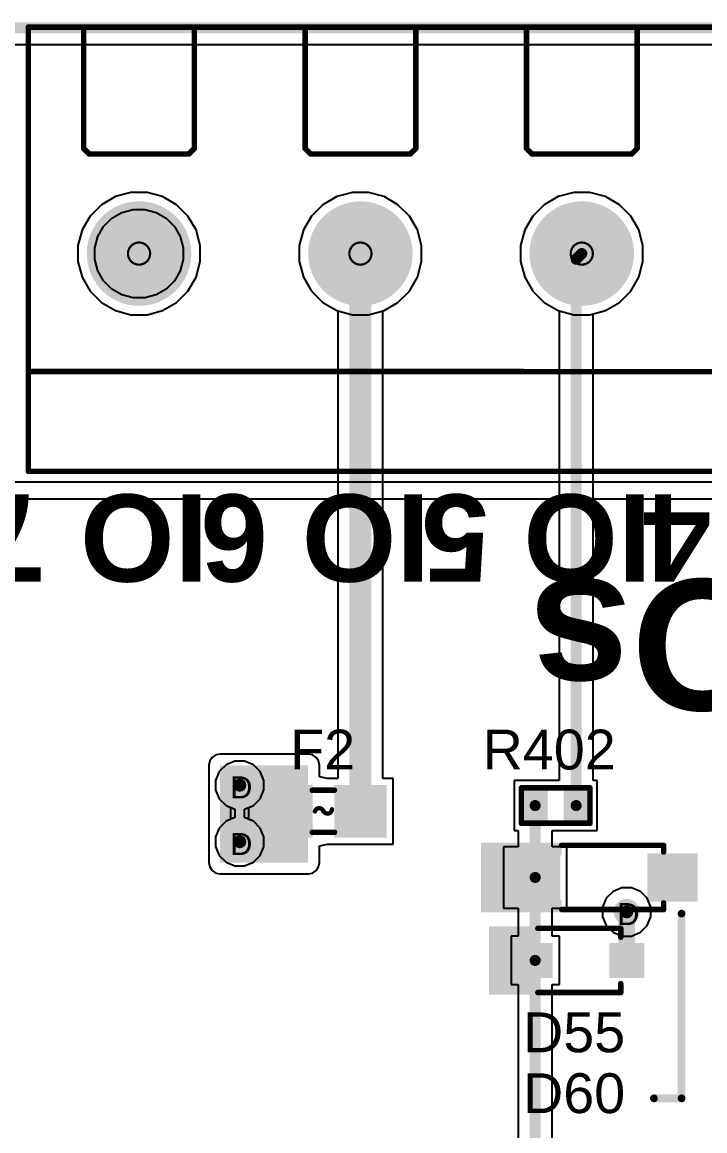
# Model space of a CAD drawing. Header units: inches. Extents: x -11 to 5428, y 0 to 5423.
# Drawn here: x 12.6 to 28.27, y 84.67 to 110.13 of the extents above; entities that cross this region are included whole.
import ezdxf

# ---------------------------------------------------------------- set-up
doc = ezdxf.new("R2010")
doc.units = ezdxf.units.IN
for name, color, linetype in [('Board Outline', 216, 'Continuous'), ('Bottom Layer', 5, 'Continuous'), ('Bottom Solder', 6, 'Continuous'), ('Drill Drawing', 1, 'Continuous'), ('GND', 16, 'Continuous'), ('Multi-Layer', 9, 'Continuous'), ('Pad Holes', 156, 'Continuous'), ('PWR', 76, 'Continuous'), ('Top Layer', 1, 'Continuous'), ('Top Overlay', 2, 'Continuous'), ('Top Paste', 8, 'Continuous'), ('Top Solder', 216, 'Continuous'), ('Via Holes', 16, 'Continuous')]:
    doc.layers.add(name, color=color, linetype=linetype)
doc.styles.add('Arial', font='', dxfattribs={"height": 0.2})
doc.styles.add('Arial_Bold', font='', dxfattribs={"height": 0.2})
doc.styles.get('Arial').set_extended_font_data('Arial')
doc.styles.get('Arial_Bold').set_extended_font_data('Arial', bold=True)

# ---------------------------------------------------------------- blocks, each defined once
blk = doc.blocks.new('F____0603_55')
at = {"layer": 'Top Layer'}
for points in [[(-0.35, -0.5), (-1.35, -0.5), (-1.35, 0.5), (-0.35, 0.5)], [(1.35, -0.5), (0.35, -0.5), (0.35, 0.5), (1.35, 0.5)]]:
    blk.add_hatch(color=1, dxfattribs=at).paths.add_polyline_path(points)
at = {"layer": 'Top Paste'}
for points in [[(-0.35, -0.5), (-1.35, -0.5), (-1.35, 0.5), (-0.35, 0.5)], [(1.35, -0.5), (0.35, -0.5), (0.35, 0.5), (1.35, 0.5)]]:
    blk.add_hatch(color=8, dxfattribs=at).paths.add_polyline_path(points)
at = {"layer": 'Top Solder'}
for points in [[(-0.248, -0.602), (-1.452, -0.602), (-1.452, 0.602), (-0.248, 0.602)], [(1.452, -0.602), (0.248, -0.602), (0.248, 0.602), (1.452, 0.602)]]:
    blk.add_hatch(color=216, dxfattribs=at).paths.add_polyline_path(points)
at = {"layer": 'Top Overlay'}
for points in [[(-0.254, 0.483, 0.127, 0.127, 0), (0.254, 0.483, 0.127, 0.127, 0)], [(-0.193, -0.003, 0.1, 0.1, -0.770164), (0, 0, 0.1, 0.1, 0)], [(0.196, 0.046, 0.1, 0.1, -0.784117), (0.007, 0.002, 0.1, 0.1, 0)], [(-0.254, -0.483, 0.127, 0.127, 0), (0.254, -0.483, 0.127, 0.127, 0)]]:
    blk.add_lwpolyline(points, format="xyseb", dxfattribs=at)
for points in [[(-0.286, 0.483, 0.0635, 0.0635, 1), (-0.222, 0.483, 0.0635, 0.0635, 1)], [(0.222, 0.483, 0.0635, 0.0635, 1), (0.286, 0.483, 0.0635, 0.0635, 1)], [(-0.218, -0.003, 0.05, 0.05, 1), (-0.168, -0.003, 0.05, 0.05, 1)], [(-0.025, 0, 0.05, 0.05, 1), (0.025, 0, 0.05, 0.05, 1)], [(-0.018, 0.002, 0.05, 0.05, 1), (0.032, 0.002, 0.05, 0.05, 1)], [(0.171, 0.046, 0.05, 0.05, 1), (0.221, 0.046, 0.05, 0.05, 1)], [(-0.286, -0.483, 0.0635, 0.0635, 1), (-0.222, -0.483, 0.0635, 0.0635, 1)], [(0.222, -0.483, 0.0635, 0.0635, 1), (0.286, -0.483, 0.0635, 0.0635, 1)]]:
    blk.add_lwpolyline(points, format="xyseb", close=True, dxfattribs=at)
blk = doc.blocks.new('DB128V_5_08_7P_GN_S_56')
at = {"layer": 'Bottom Layer'}
h = blk.add_hatch(color=5, dxfattribs=at)
edge = h.paths.add_edge_path()
edge.add_arc((5.08, 0), 1.15, 0, 360)
h = blk.add_hatch(color=5, dxfattribs=at)
edge = h.paths.add_edge_path()
edge.add_arc((10.16, 0), 1.15, 0, 360)
h = blk.add_hatch(color=5, dxfattribs=at)
edge = h.paths.add_edge_path()
edge.add_arc((15.24, 0), 1.15, 0, 360)
at = {"layer": 'Bottom Solder'}
h = blk.add_hatch(color=6, dxfattribs=at)
edge = h.paths.add_edge_path()
edge.add_arc((5.08, 0), 1.2, 0, 360)
h = blk.add_hatch(color=6, dxfattribs=at)
edge = h.paths.add_edge_path()
edge.add_arc((10.16, 0), 1.2, 0, 360)
h = blk.add_hatch(color=6, dxfattribs=at)
edge = h.paths.add_edge_path()
edge.add_arc((15.24, 0), 1.2, 0, 360)
at = {"layer": 'GND'}
h = blk.add_hatch(color=16, dxfattribs=at)
edge = h.paths.add_edge_path()
edge.add_arc((5.08, 0), 1.15, 0, 360)
h = blk.add_hatch(color=16, dxfattribs=at)
edge = h.paths.add_edge_path()
edge.add_arc((10.16, 0), 1.15, 0, 360)
h = blk.add_hatch(color=16, dxfattribs=at)
edge = h.paths.add_edge_path()
edge.add_arc((15.24, 0), 1.15, 0, 360)
at = {"layer": 'Multi-Layer'}
h = blk.add_hatch(color=9, dxfattribs=at)
edge = h.paths.add_edge_path()
edge.add_arc((5.08, 0), 1.15, 0, 360)
h = blk.add_hatch(color=9, dxfattribs=at)
edge = h.paths.add_edge_path()
edge.add_arc((10.16, 0), 1.15, 0, 360)
h = blk.add_hatch(color=9, dxfattribs=at)
edge = h.paths.add_edge_path()
edge.add_arc((15.24, 0), 1.15, 0, 360)
at = {"layer": 'Pad Holes'}
h = blk.add_hatch(color=7, dxfattribs=at)
edge = h.paths.add_edge_path()
edge.add_arc((5.08, 0), 0.75, 0, 360)
h = blk.add_hatch(color=7, dxfattribs=at)
edge = h.paths.add_edge_path()
edge.add_arc((10.16, 0), 0.75, 0, 360)
h = blk.add_hatch(color=7, dxfattribs=at)
edge = h.paths.add_edge_path()
edge.add_arc((15.24, 0), 0.75, 0, 360)
at = {"layer": 'PWR'}
h = blk.add_hatch(color=76, dxfattribs=at)
edge = h.paths.add_edge_path()
edge.add_arc((5.08, 0), 1.15, 0, 360)
h = blk.add_hatch(color=76, dxfattribs=at)
edge = h.paths.add_edge_path()
edge.add_arc((10.16, 0), 1.15, 0, 360)
h = blk.add_hatch(color=76, dxfattribs=at)
edge = h.paths.add_edge_path()
edge.add_arc((15.24, 0), 1.15, 0, 360)
at = {"layer": 'Top Layer'}
h = blk.add_hatch(color=1, dxfattribs=at)
edge = h.paths.add_edge_path()
edge.add_arc((5.08, 0), 1.15, 0, 360)
h = blk.add_hatch(color=1, dxfattribs=at)
edge = h.paths.add_edge_path()
edge.add_arc((10.16, 0), 1.15, 0, 360)
h = blk.add_hatch(color=1, dxfattribs=at)
edge = h.paths.add_edge_path()
edge.add_arc((15.24, 0), 1.15, 0, 360)
at = {"layer": 'Top Solder'}
h = blk.add_hatch(color=216, dxfattribs=at)
edge = h.paths.add_edge_path()
edge.add_arc((5.08, 0), 1.2, 0, 360)
h = blk.add_hatch(color=216, dxfattribs=at)
edge = h.paths.add_edge_path()
edge.add_arc((10.16, 0), 1.2, 0, 360)
h = blk.add_hatch(color=216, dxfattribs=at)
edge = h.paths.add_edge_path()
edge.add_arc((15.24, 0), 1.2, 0, 360)
at = {"layer": 'Top Overlay'}
for points in [[(17.78, 5, 0.127, 0.127, 0), (-17.78, 5, 0.127, 0.127, 0)], [(17.78, 5, 0.127, 0.127, 0), (17.78, -5.2, 0.127, 0.127, 0)], [(17.78, 2.706, 0.127, 0.127, 0), (-17.78, 2.716, 0.127, 0.127, 0)], [(3.937, -2.286, 0.127, 0.127, 0), (3.81, -2.413, 0.127, 0.127, 0)], [(6.223, -2.286, 0.127, 0.127, 0), (3.937, -2.286, 0.127, 0.127, 0)], [(6.35, -2.413, 0.127, 0.127, 0), (6.223, -2.286, 0.127, 0.127, 0)], [(9.017, -2.286, 0.127, 0.127, 0), (8.89, -2.413, 0.127, 0.127, 0)], [(11.303, -2.286, 0.127, 0.127, 0), (9.017, -2.286, 0.127, 0.127, 0)], [(11.43, -2.413, 0.127, 0.127, 0), (11.303, -2.286, 0.127, 0.127, 0)], [(14.097, -2.286, 0.127, 0.127, 0), (13.97, -2.413, 0.127, 0.127, 0)], [(16.383, -2.286, 0.127, 0.127, 0), (14.097, -2.286, 0.127, 0.127, 0)], [(16.51, -2.413, 0.127, 0.127, 0), (16.383, -2.286, 0.127, 0.127, 0)], [(3.81, -2.413, 0.127, 0.127, 0), (3.81, -5.199, 0.127, 0.127, 0)], [(6.35, -2.413, 0.127, 0.127, 0), (6.35, -5.199, 0.127, 0.127, 0)], [(8.89, -2.413, 0.127, 0.127, 0), (8.89, -5.199, 0.127, 0.127, 0)], [(11.43, -2.413, 0.127, 0.127, 0), (11.43, -5.199, 0.127, 0.127, 0)], [(13.97, -2.413, 0.127, 0.127, 0), (13.97, -5.199, 0.127, 0.127, 0)], [(16.51, -2.413, 0.127, 0.127, 0), (16.51, -5.199, 0.127, 0.127, 0)], [(17.78, -5.2, 0.127, 0.127, 0), (-17.78, -5.2, 0.127, 0.127, 0)]]:
    blk.add_lwpolyline(points, format="xyseb", dxfattribs=at)
for points in [[(17.748, 5, 0.0635, 0.0635, 1), (17.812, 5, 0.0635, 0.0635, 1)], [(17.748, 5, 0.0635, 0.0635, 1), (17.812, 5, 0.0635, 0.0635, 1)], [(17.748, 2.706, 0.0635, 0.0635, 1), (17.812, 2.706, 0.0635, 0.0635, 1)], [(3.905, -2.286, 0.0635, 0.0635, 1), (3.969, -2.286, 0.0635, 0.0635, 1)], [(3.905, -2.286, 0.0635, 0.0635, 1), (3.969, -2.286, 0.0635, 0.0635, 1)], [(6.191, -2.286, 0.0635, 0.0635, 1), (6.255, -2.286, 0.0635, 0.0635, 1)], [(6.191, -2.286, 0.0635, 0.0635, 1), (6.255, -2.286, 0.0635, 0.0635, 1)], [(8.985, -2.286, 0.0635, 0.0635, 1), (9.049, -2.286, 0.0635, 0.0635, 1)], [(8.985, -2.286, 0.0635, 0.0635, 1), (9.049, -2.286, 0.0635, 0.0635, 1)], [(11.271, -2.286, 0.0635, 0.0635, 1), (11.335, -2.286, 0.0635, 0.0635, 1)], [(11.271, -2.286, 0.0635, 0.0635, 1), (11.335, -2.286, 0.0635, 0.0635, 1)], [(14.065, -2.286, 0.0635, 0.0635, 1), (14.129, -2.286, 0.0635, 0.0635, 1)], [(14.065, -2.286, 0.0635, 0.0635, 1), (14.129, -2.286, 0.0635, 0.0635, 1)], [(16.351, -2.286, 0.0635, 0.0635, 1), (16.415, -2.286, 0.0635, 0.0635, 1)], [(16.351, -2.286, 0.0635, 0.0635, 1), (16.415, -2.286, 0.0635, 0.0635, 1)], [(3.778, -2.413, 0.0635, 0.0635, 1), (3.842, -2.413, 0.0635, 0.0635, 1)], [(3.778, -2.413, 0.0635, 0.0635, 1), (3.842, -2.413, 0.0635, 0.0635, 1)], [(6.318, -2.413, 0.0635, 0.0635, 1), (6.382, -2.413, 0.0635, 0.0635, 1)], [(6.318, -2.413, 0.0635, 0.0635, 1), (6.382, -2.413, 0.0635, 0.0635, 1)], [(8.858, -2.413, 0.0635, 0.0635, 1), (8.922, -2.413, 0.0635, 0.0635, 1)], [(8.858, -2.413, 0.0635, 0.0635, 1), (8.922, -2.413, 0.0635, 0.0635, 1)], [(11.398, -2.413, 0.0635, 0.0635, 1), (11.462, -2.413, 0.0635, 0.0635, 1)], [(11.398, -2.413, 0.0635, 0.0635, 1), (11.462, -2.413, 0.0635, 0.0635, 1)], [(13.938, -2.413, 0.0635, 0.0635, 1), (14.002, -2.413, 0.0635, 0.0635, 1)], [(13.938, -2.413, 0.0635, 0.0635, 1), (14.002, -2.413, 0.0635, 0.0635, 1)], [(16.478, -2.413, 0.0635, 0.0635, 1), (16.542, -2.413, 0.0635, 0.0635, 1)], [(16.478, -2.413, 0.0635, 0.0635, 1), (16.542, -2.413, 0.0635, 0.0635, 1)], [(3.778, -5.199, 0.0635, 0.0635, 1), (3.842, -5.199, 0.0635, 0.0635, 1)], [(6.318, -5.199, 0.0635, 0.0635, 1), (6.382, -5.199, 0.0635, 0.0635, 1)], [(8.858, -5.199, 0.0635, 0.0635, 1), (8.922, -5.199, 0.0635, 0.0635, 1)], [(11.398, -5.199, 0.0635, 0.0635, 1), (11.462, -5.199, 0.0635, 0.0635, 1)], [(13.938, -5.199, 0.0635, 0.0635, 1), (14.002, -5.199, 0.0635, 0.0635, 1)], [(16.478, -5.199, 0.0635, 0.0635, 1), (16.542, -5.199, 0.0635, 0.0635, 1)], [(17.748, -5.2, 0.0635, 0.0635, 1), (17.812, -5.2, 0.0635, 0.0635, 1)], [(17.748, -5.2, 0.0635, 0.0635, 1), (17.812, -5.2, 0.0635, 0.0635, 1)]]:
    blk.add_lwpolyline(points, format="xyseb", close=True, dxfattribs=at)
blk = doc.blocks.new('R___0402_66')
at = {"layer": 'Top Layer'}
for points in [[(-0.698, -0.317), (-0.698, 0.318), (-0.241, 0.318), (-0.241, -0.317)], [(0.241, -0.317), (0.241, 0.318), (0.699, 0.318), (0.699, -0.317)]]:
    blk.add_hatch(color=1, dxfattribs=at).paths.add_polyline_path(points)
at = {"layer": 'Top Paste'}
for points in [[(-0.698, -0.317), (-0.698, 0.318), (-0.241, 0.318), (-0.241, -0.317)], [(0.241, -0.317), (0.241, 0.318), (0.699, 0.318), (0.699, -0.317)]]:
    blk.add_hatch(color=8, dxfattribs=at).paths.add_polyline_path(points)
at = {"layer": 'Top Solder'}
for points in [[(-0.753, -0.372), (-0.753, 0.373), (-0.186, 0.373), (-0.186, -0.372)], [(0.186, -0.372), (0.186, 0.373), (0.754, 0.373), (0.754, -0.372)]]:
    blk.add_hatch(color=216, dxfattribs=at).paths.add_polyline_path(points)
at = {"layer": 'Top Overlay'}
for points in [[(-0.787, 0.406, 0.127, 0.127, 0), (0.787, 0.406, 0.127, 0.127, 0)], [(-0.787, -0.406, 0.127, 0.127, 0), (-0.787, 0.406, 0.127, 0.127, 0)], [(0.787, -0.406, 0.127, 0.127, 0), (0.787, 0.406, 0.127, 0.127, 0)], [(-0.787, -0.406, 0.127, 0.127, 0), (0.787, -0.406, 0.127, 0.127, 0)], [(-0.813, -0.432, 0.00323, 0.00323, 0), (0.813, -0.432, 0.00323, 0.00323, 0)]]:
    blk.add_lwpolyline(points, format="xyseb", dxfattribs=at)
for points in [[(-0.819, 0.406, 0.0635, 0.0635, 1), (-0.756, 0.406, 0.0635, 0.0635, 1)], [(-0.819, 0.406, 0.0635, 0.0635, 1), (-0.756, 0.406, 0.0635, 0.0635, 1)], [(0.756, 0.406, 0.0635, 0.0635, 1), (0.819, 0.406, 0.0635, 0.0635, 1)], [(0.756, 0.406, 0.0635, 0.0635, 1), (0.819, 0.406, 0.0635, 0.0635, 1)], [(-0.819, -0.406, 0.0635, 0.0635, 1), (-0.756, -0.406, 0.0635, 0.0635, 1)], [(-0.819, -0.406, 0.0635, 0.0635, 1), (-0.756, -0.406, 0.0635, 0.0635, 1)], [(-0.814, -0.432, 0.00161, 0.00161, 1), (-0.812, -0.432, 0.00161, 0.00161, 1)], [(0.756, -0.406, 0.0635, 0.0635, 1), (0.819, -0.406, 0.0635, 0.0635, 1)], [(0.756, -0.406, 0.0635, 0.0635, 1), (0.819, -0.406, 0.0635, 0.0635, 1)], [(0.812, -0.432, 0.00161, 0.00161, 1), (0.814, -0.432, 0.00161, 0.00161, 1)]]:
    blk.add_lwpolyline(points, format="xyseb", close=True, dxfattribs=at)
blk = doc.blocks.new('SOD_123_67')
at = {"layer": 'Top Layer'}
for points in [[(-1.1, 0.45), (-1.1, -0.45), (-2.05, -0.45), (-2.05, 0.45)], [(2.05, 0.45), (2.05, -0.45), (1.1, -0.45), (1.1, 0.45)]]:
    blk.add_hatch(color=1, dxfattribs=at).paths.add_polyline_path(points)
at = {"layer": 'Top Overlay'}
for points in [[(0.965, 0.508), (2.819, 0.508), (2.819, 0.8), (0.965, 0.8)], [(2.12, -0.787), (2.82, -0.787), (2.82, 0.787), (2.12, 0.787)], [(0.965, -0.8), (2.819, -0.8), (2.819, -0.508), (0.965, -0.508)]]:
    blk.add_hatch(color=2, dxfattribs=at).paths.add_polyline_path(points)
at = {"layer": 'Top Paste'}
for points in [[(-1.1, 0.45), (-1.1, -0.45), (-2.05, -0.45), (-2.05, 0.45)], [(2.05, 0.45), (2.05, -0.45), (1.1, -0.45), (1.1, 0.45)]]:
    blk.add_hatch(color=8, dxfattribs=at).paths.add_polyline_path(points)
at = {"layer": 'Top Solder'}
for points in [[(-0.998, 0.552), (-0.998, -0.552), (-2.152, -0.552), (-2.152, 0.552)], [(2.152, 0.552), (2.152, -0.552), (0.998, -0.552), (0.998, 0.552)]]:
    blk.add_hatch(color=216, dxfattribs=at).paths.add_polyline_path(points)
at = {"layer": 'Top Overlay'}
for points in [[(0.965, 0.737, 0.127, 0.127, 0), (-1.372, 0.737, 0.127, 0.127, 0)], [(-1.372, 0.737, 0.127, 0.127, 0), (-1.372, 0.584, 0.127, 0.127, 0)], [(-1.372, -0.584, 0.127, 0.127, 0), (-1.372, -0.737, 0.127, 0.127, 0)], [(0.965, -0.737, 0.127, 0.127, 0), (-1.372, -0.737, 0.127, 0.127, 0)]]:
    blk.add_lwpolyline(points, format="xyseb", dxfattribs=at)
for points in [[(-1.403, 0.737, 0.0635, 0.0635, 1), (-1.34, 0.737, 0.0635, 0.0635, 1)], [(-1.403, 0.737, 0.0635, 0.0635, 1), (-1.34, 0.737, 0.0635, 0.0635, 1)], [(0.933, 0.737, 0.0635, 0.0635, 1), (0.997, 0.737, 0.0635, 0.0635, 1)], [(-1.403, 0.584, 0.0635, 0.0635, 1), (-1.34, 0.584, 0.0635, 0.0635, 1)], [(-1.403, -0.584, 0.0635, 0.0635, 1), (-1.34, -0.584, 0.0635, 0.0635, 1)], [(-1.403, -0.737, 0.0635, 0.0635, 1), (-1.34, -0.737, 0.0635, 0.0635, 1)], [(-1.403, -0.737, 0.0635, 0.0635, 1), (-1.34, -0.737, 0.0635, 0.0635, 1)], [(0.933, -0.737, 0.0635, 0.0635, 1), (0.997, -0.737, 0.0635, 0.0635, 1)]]:
    blk.add_lwpolyline(points, format="xyseb", close=True, dxfattribs=at)
blk = doc.blocks.new('SOD323F_68')
at = {"layer": 'Top Layer'}
for points in [[(-1.35, 0.3), (-0.75, 0.3), (-0.75, -0.3), (-1.35, -0.3)], [(0.75, 0.3), (1.35, 0.3), (1.35, -0.3), (0.75, -0.3)]]:
    blk.add_hatch(color=1, dxfattribs=at).paths.add_polyline_path(points)
at = {"layer": 'Top Overlay'}
for points in [[(0.989, 0.382), (2.109, 0.382), (2.109, 0.788), (0.989, 0.788)], [(1.422, -0.406), (2.108, -0.406), (2.108, 0.457), (1.422, 0.457)], [(0.989, -0.786), (2.109, -0.786), (2.109, -0.38), (0.989, -0.38)]]:
    blk.add_hatch(color=2, dxfattribs=at).paths.add_polyline_path(points)
at = {"layer": 'Top Paste'}
for points in [[(-1.35, 0.3), (-0.75, 0.3), (-0.75, -0.3), (-1.35, -0.3)], [(0.75, 0.3), (1.35, 0.3), (1.35, -0.3), (0.75, -0.3)]]:
    blk.add_hatch(color=8, dxfattribs=at).paths.add_polyline_path(points)
at = {"layer": 'Top Solder'}
for points in [[(-1.452, 0.402), (-0.648, 0.402), (-0.648, -0.402), (-1.452, -0.402)], [(0.648, 0.402), (1.452, 0.402), (1.452, -0.402), (0.648, -0.402)]]:
    blk.add_hatch(color=216, dxfattribs=at).paths.add_polyline_path(points)
at = {"layer": 'Top Overlay'}
for points in [[(-0.914, 0.737, 0.127, 0.127, 0), (-0.914, 0.533, 0.127, 0.127, 0)], [(0.988, 0.737, 0.127, 0.127, 0), (-0.914, 0.737, 0.127, 0.127, 0)], [(-0.914, -0.533, 0.127, 0.127, 0), (-0.914, -0.737, 0.127, 0.127, 0)], [(0.988, -0.737, 0.127, 0.127, 0), (-0.914, -0.737, 0.127, 0.127, 0)]]:
    blk.add_lwpolyline(points, format="xyseb", dxfattribs=at)
for points in [[(-0.946, 0.737, 0.0635, 0.0635, 1), (-0.883, 0.737, 0.0635, 0.0635, 1)], [(-0.946, 0.737, 0.0635, 0.0635, 1), (-0.883, 0.737, 0.0635, 0.0635, 1)], [(0.957, 0.737, 0.0635, 0.0635, 1), (1.02, 0.737, 0.0635, 0.0635, 1)], [(-0.946, 0.533, 0.0635, 0.0635, 1), (-0.883, 0.533, 0.0635, 0.0635, 1)], [(-0.946, -0.533, 0.0635, 0.0635, 1), (-0.883, -0.533, 0.0635, 0.0635, 1)], [(-0.946, -0.737, 0.0635, 0.0635, 1), (-0.883, -0.737, 0.0635, 0.0635, 1)], [(-0.946, -0.737, 0.0635, 0.0635, 1), (-0.883, -0.737, 0.0635, 0.0635, 1)], [(0.957, -0.737, 0.0635, 0.0635, 1), (1.02, -0.737, 0.0635, 0.0635, 1)]]:
    blk.add_lwpolyline(points, format="xyseb", close=True, dxfattribs=at)

msp = doc.modelspace()

# ---------------------------------------------------------------- hatches: boundary and pattern name
at = {"layer": 'Bottom Layer'}
h = msp.add_hatch(color=5, dxfattribs=at)
edge = h.paths.add_edge_path()
edge.add_arc((17.596, 92.61), 0.3, 0, 360)
h = msp.add_hatch(color=5, dxfattribs=at)
edge = h.paths.add_edge_path()
edge.add_arc((17.596, 91.311), 0.3, 0, 360)
h = msp.add_hatch(color=5, dxfattribs=at)
edge = h.paths.add_edge_path()
edge.add_arc((26.475, 89.701), 0.3, 0, 360)
at = {"layer": 'GND'}
h = msp.add_hatch(color=16, dxfattribs=at)
edge = h.paths.add_edge_path()
edge.add_arc((17.596, 92.61), 0.3, 0, 360)
h = msp.add_hatch(color=16, dxfattribs=at)
edge = h.paths.add_edge_path()
edge.add_arc((17.596, 91.311), 0.3, 0, 360)
h = msp.add_hatch(color=16, dxfattribs=at)
edge = h.paths.add_edge_path()
edge.add_arc((26.475, 89.701), 0.3, 0, 360)
at = {"layer": 'PWR'}
h = msp.add_hatch(color=76, dxfattribs=at)
edge = h.paths.add_edge_path()
edge.add_arc((17.596, 92.61), 0.3, 0, 360)
h = msp.add_hatch(color=76, dxfattribs=at)
edge = h.paths.add_edge_path()
edge.add_arc((17.596, 91.311), 0.3, 0, 360)
h = msp.add_hatch(color=76, dxfattribs=at)
edge = h.paths.add_edge_path()
edge.add_arc((26.475, 89.701), 0.3, 0, 360)
at = {"layer": 'Top Layer'}
msp.add_hatch(color=1, dxfattribs=at).paths.add_polyline_path([(17.145, 90.832), (19.164, 90.832), (19.164, 93.066), (17.145, 93.066)])
h = msp.add_hatch(color=1, dxfattribs=at)
edge = h.paths.add_edge_path()
edge.add_arc((17.596, 92.61), 0.3, 0, 360)
h = msp.add_hatch(color=1, dxfattribs=at)
edge = h.paths.add_edge_path()
edge.add_arc((17.596, 91.311), 0.3, 0, 360)
h = msp.add_hatch(color=1, dxfattribs=at)
edge = h.paths.add_edge_path()
edge.add_arc((26.475, 89.701), 0.3, 0, 360)
at = {"layer": 'Via Holes'}
h = msp.add_hatch(color=7, dxfattribs=at)
edge = h.paths.add_edge_path()
edge.add_arc((17.596, 92.61), 0.15, 0, 360)
h = msp.add_hatch(color=7, dxfattribs=at)
edge = h.paths.add_edge_path()
edge.add_arc((17.596, 91.311), 0.15, 0, 360)
h = msp.add_hatch(color=7, dxfattribs=at)
edge = h.paths.add_edge_path()
edge.add_arc((26.475, 89.701), 0.15, 0, 360)

# ---------------------------------------------------------------- linework, layer by layer
at = {"layer": 'Board Outline'}
msp.add_lwpolyline([(0, 110, 0.254, 0.254, 0), (344, 110, 0.254, 0.254, 0)], format="xyseb", dxfattribs=at)
at = {"layer": 'Bottom Layer'}
for p, q in [((9.715, 109.612), (334.285, 109.612)), ((20.179, 106.218), (19.822, 106.122)), ((20.549, 106.218), (20.179, 106.218)), ((20.906, 106.122), (20.549, 106.218)), ((25.259, 106.218), (24.902, 106.122)), ((25.629, 106.218), (25.259, 106.218)), ((25.986, 106.122), (25.629, 106.218)), ((19.502, 105.937), (19.24, 105.676)), ((19.822, 106.122), (19.502, 105.937)), ((21.226, 105.937), (20.906, 106.122)), ((21.487, 105.676), (21.226, 105.937)), ((24.582, 105.937), (24.32, 105.676)), ((24.902, 106.122), (24.582, 105.937)), ((26.306, 105.937), (25.986, 106.122)), ((26.567, 105.676), (26.306, 105.937)), ((19.24, 105.676), (19.055, 105.356)), ((21.672, 105.356), (21.487, 105.676)), ((24.32, 105.676), (24.135, 105.356)), ((26.752, 105.356), (26.567, 105.676)), ((19.055, 105.356), (18.96, 104.999)), ((21.768, 104.999), (21.672, 105.356)), ((24.135, 105.356), (24.04, 104.999)), ((26.848, 104.999), (26.752, 105.356)), ((18.96, 104.999), (18.96, 104.629)), ((21.768, 104.629), (21.768, 104.999)), ((24.04, 104.999), (24.04, 104.629)), ((26.848, 104.629), (26.848, 104.999)), ((18.96, 104.629), (19.055, 104.272)), ((21.672, 104.272), (21.768, 104.629)), ((24.04, 104.629), (24.135, 104.272)), ((26.752, 104.272), (26.848, 104.629)), ((19.055, 104.272), (19.24, 103.952)), ((21.487, 103.952), (21.672, 104.272)), ((24.135, 104.272), (24.32, 103.952)), ((26.567, 103.952), (26.752, 104.272)), ((19.24, 103.952), (19.502, 103.69)), ((21.226, 103.69), (21.487, 103.952)), ((24.32, 103.952), (24.582, 103.69)), ((26.306, 103.69), (26.567, 103.952)), ((19.502, 103.69), (19.822, 103.506)), ((20.906, 103.506), (21.226, 103.69)), ((24.582, 103.69), (24.902, 103.506)), ((25.986, 103.506), (26.306, 103.69)), ((19.822, 103.506), (20.179, 103.41)), ((20.179, 103.41), (20.549, 103.41)), ((20.549, 103.41), (20.906, 103.506)), ((24.902, 103.506), (25.259, 103.41)), ((25.259, 103.41), (25.629, 103.41)), ((25.629, 103.41), (25.986, 103.506)), ((17.485, 93.164), (17.282, 93.08)), ((17.706, 93.164), (17.485, 93.164)), ((17.909, 93.08), (17.706, 93.164)), ((17.126, 92.924), (17.042, 92.72)), ((17.282, 93.08), (17.126, 92.924)), ((18.065, 92.924), (17.909, 93.08)), ((18.15, 92.72), (18.065, 92.924)), ((17.042, 92.72), (17.042, 92.5)), ((18.15, 92.5), (18.15, 92.72)), ((17.042, 92.5), (17.126, 92.296)), ((18.065, 92.296), (18.15, 92.5)), ((17.126, 92.296), (17.282, 92.14)), ((17.282, 92.14), (17.485, 92.056)), ((17.706, 92.056), (17.909, 92.14)), ((17.909, 92.14), (18.065, 92.296)), ((17.485, 92.056), (17.485, 91.865)), ((17.706, 91.865), (17.706, 92.056)), ((17.282, 91.781), (17.126, 91.625)), ((17.485, 91.865), (17.282, 91.781)), ((17.909, 91.781), (17.706, 91.865)), ((18.065, 91.625), (17.909, 91.781)), ((17.126, 91.625), (17.042, 91.421)), ((17.042, 91.421), (17.042, 91.201)), ((18.15, 91.421), (18.065, 91.625)), ((18.15, 91.201), (18.15, 91.421)), ((17.042, 91.201), (17.126, 90.997)), ((18.065, 90.997), (18.15, 91.201)), ((17.126, 90.997), (17.282, 90.841)), ((17.909, 90.841), (18.065, 90.997)), ((17.282, 90.841), (17.485, 90.757)), ((17.485, 90.757), (17.706, 90.757)), ((17.706, 90.757), (17.909, 90.841))]:
    msp.add_line(p, q, dxfattribs=at)
at = {"layer": 'Drill Drawing'}
for points in [[(15.538, 104.814, 0.0508, 0.0508, 1), (15.03, 104.814, 0.0508, 0.0508, 1)], [(20.618, 104.814, 0.0508, 0.0508, 1), (20.11, 104.814, 0.0508, 0.0508, 1)], [(25.698, 104.814, 0.0508, 0.0508, 1), (25.19, 104.814, 0.0508, 0.0508, 1)], [(15.017, 104.814, 0.0254, 0.0254, 1), (15.042, 104.814, 0.0254, 0.0254, 1)], [(15.525, 104.814, 0.0254, 0.0254, 1), (15.55, 104.814, 0.0254, 0.0254, 1)], [(20.097, 104.814, 0.0254, 0.0254, 1), (20.122, 104.814, 0.0254, 0.0254, 1)], [(20.605, 104.814, 0.0254, 0.0254, 1), (20.63, 104.814, 0.0254, 0.0254, 1)], [(25.177, 104.814, 0.0254, 0.0254, 1), (25.202, 104.814, 0.0254, 0.0254, 1)], [(25.685, 104.814, 0.0254, 0.0254, 1), (25.71, 104.814, 0.0254, 0.0254, 1)]]:
    msp.add_lwpolyline(points, format="xyseb", close=True, dxfattribs=at)
at = {"layer": 'GND'}
for p, q in [((0.388, 109.612), (343.612, 109.612)), ((15.099, 106.218), (14.742, 106.122)), ((15.469, 106.218), (15.099, 106.218)), ((15.826, 106.122), (15.469, 106.218)), ((20.179, 106.218), (19.822, 106.122)), ((20.549, 106.218), (20.179, 106.218)), ((20.906, 106.122), (20.549, 106.218)), ((25.259, 106.218), (24.902, 106.122)), ((25.629, 106.218), (25.259, 106.218)), ((25.986, 106.122), (25.629, 106.218)), ((14.422, 105.937), (14.16, 105.676)), ((14.742, 106.122), (14.422, 105.937)), ((16.146, 105.937), (15.826, 106.122)), ((16.407, 105.676), (16.146, 105.937)), ((19.502, 105.937), (19.24, 105.676)), ((19.822, 106.122), (19.502, 105.937)), ((21.226, 105.937), (20.906, 106.122)), ((21.487, 105.676), (21.226, 105.937)), ((24.582, 105.937), (24.32, 105.676)), ((24.902, 106.122), (24.582, 105.937)), ((26.306, 105.937), (25.986, 106.122)), ((26.567, 105.676), (26.306, 105.937)), ((14.16, 105.676), (13.975, 105.356)), ((14.66, 105.626), (14.892, 105.76)), ((14.892, 105.76), (15.15, 105.829)), ((15.15, 105.829), (15.417, 105.829)), ((15.417, 105.829), (15.676, 105.76)), ((15.676, 105.76), (15.907, 105.626)), ((16.592, 105.356), (16.407, 105.676)), ((19.24, 105.676), (19.055, 105.356)), ((21.672, 105.356), (21.487, 105.676)), ((24.32, 105.676), (24.135, 105.356)), ((26.752, 105.356), (26.567, 105.676)), ((14.337, 105.206), (14.471, 105.437)), ((14.471, 105.437), (14.66, 105.626)), ((15.907, 105.626), (16.096, 105.437)), ((16.096, 105.437), (16.23, 105.206)), ((13.975, 105.356), (13.88, 104.999)), ((14.268, 104.948), (14.337, 105.206)), ((16.23, 105.206), (16.299, 104.948)), ((16.688, 104.999), (16.592, 105.356)), ((19.055, 105.356), (18.96, 104.999)), ((21.768, 104.999), (21.672, 105.356)), ((24.135, 105.356), (24.04, 104.999)), ((26.848, 104.999), (26.752, 105.356)), ((13.88, 104.999), (13.88, 104.629)), ((14.268, 104.68), (14.268, 104.948)), ((16.299, 104.948), (16.299, 104.68)), ((16.688, 104.629), (16.688, 104.999)), ((18.96, 104.999), (18.96, 104.629)), ((21.768, 104.629), (21.768, 104.999)), ((24.04, 104.999), (24.04, 104.629)), ((26.848, 104.629), (26.848, 104.999)), ((13.88, 104.629), (13.975, 104.272)), ((14.337, 104.422), (14.268, 104.68)), ((16.299, 104.68), (16.23, 104.422)), ((16.592, 104.272), (16.688, 104.629)), ((18.96, 104.629), (19.055, 104.272)), ((21.672, 104.272), (21.768, 104.629)), ((24.04, 104.629), (24.135, 104.272)), ((26.752, 104.272), (26.848, 104.629)), ((14.471, 104.19), (14.337, 104.422)), ((16.23, 104.422), (16.096, 104.19)), ((13.975, 104.272), (14.16, 103.952)), ((14.66, 104.001), (14.471, 104.19)), ((16.096, 104.19), (15.907, 104.001)), ((16.407, 103.952), (16.592, 104.272)), ((19.055, 104.272), (19.24, 103.952)), ((21.487, 103.952), (21.672, 104.272)), ((24.135, 104.272), (24.32, 103.952)), ((26.567, 103.952), (26.752, 104.272)), ((14.16, 103.952), (14.422, 103.69)), ((14.892, 103.867), (14.66, 104.001)), ((15.15, 103.798), (14.892, 103.867)), ((15.676, 103.867), (15.417, 103.798)), ((15.907, 104.001), (15.676, 103.867)), ((16.146, 103.69), (16.407, 103.952)), ((19.24, 103.952), (19.502, 103.69)), ((21.226, 103.69), (21.487, 103.952)), ((24.32, 103.952), (24.582, 103.69)), ((26.306, 103.69), (26.567, 103.952)), ((14.422, 103.69), (14.742, 103.506)), ((15.417, 103.798), (15.15, 103.798)), ((15.826, 103.506), (16.146, 103.69)), ((19.502, 103.69), (19.822, 103.506)), ((20.906, 103.506), (21.226, 103.69)), ((24.582, 103.69), (24.902, 103.506)), ((25.986, 103.506), (26.306, 103.69)), ((14.742, 103.506), (15.099, 103.41)), ((15.099, 103.41), (15.469, 103.41)), ((15.469, 103.41), (15.826, 103.506)), ((19.822, 103.506), (20.179, 103.41)), ((20.179, 103.41), (20.549, 103.41)), ((20.549, 103.41), (20.906, 103.506)), ((24.902, 103.506), (25.259, 103.41)), ((25.259, 103.41), (25.629, 103.41)), ((25.629, 103.41), (25.986, 103.506)), ((316.535, 99.568), (10.349, 99.568)), ((10.737, 99.18), (316.535, 99.18)), ((17.485, 93.164), (17.282, 93.08)), ((17.706, 93.164), (17.485, 93.164)), ((17.909, 93.08), (17.706, 93.164)), ((17.126, 92.924), (17.042, 92.72)), ((17.282, 93.08), (17.126, 92.924)), ((18.065, 92.924), (17.909, 93.08)), ((18.15, 92.72), (18.065, 92.924)), ((17.042, 92.72), (17.042, 92.5)), ((18.15, 92.5), (18.15, 92.72)), ((17.042, 92.5), (17.126, 92.296)), ((18.065, 92.296), (18.15, 92.5)), ((17.126, 92.296), (17.282, 92.14)), ((17.282, 92.14), (17.384, 92.098)), ((17.807, 92.098), (17.909, 92.14)), ((17.909, 92.14), (18.065, 92.296)), ((17.384, 92.098), (17.384, 91.823)), ((17.807, 91.823), (17.807, 92.098)), ((17.282, 91.781), (17.126, 91.625)), ((17.384, 91.823), (17.282, 91.781)), ((17.909, 91.781), (17.807, 91.823)), ((18.065, 91.625), (17.909, 91.781)), ((17.126, 91.625), (17.042, 91.421)), ((17.042, 91.421), (17.042, 91.201)), ((18.15, 91.421), (18.065, 91.625)), ((18.15, 91.201), (18.15, 91.421)), ((17.042, 91.201), (17.126, 90.997)), ((18.065, 90.997), (18.15, 91.201)), ((17.126, 90.997), (17.282, 90.841)), ((17.909, 90.841), (18.065, 90.997)), ((17.282, 90.841), (17.485, 90.757)), ((17.485, 90.757), (17.706, 90.757)), ((17.706, 90.757), (17.909, 90.841))]:
    msp.add_line(p, q, dxfattribs=at)
at = {"layer": 'PWR'}
for p, q in [((0.388, 109.612), (232.286, 109.612)), ((15.099, 106.218), (14.742, 106.122)), ((15.469, 106.218), (15.099, 106.218)), ((15.826, 106.122), (15.469, 106.218)), ((20.179, 106.218), (19.822, 106.122)), ((20.549, 106.218), (20.179, 106.218)), ((20.906, 106.122), (20.549, 106.218)), ((25.259, 106.218), (24.902, 106.122)), ((25.629, 106.218), (25.259, 106.218)), ((25.986, 106.122), (25.629, 106.218)), ((14.422, 105.937), (14.16, 105.676)), ((14.742, 106.122), (14.422, 105.937)), ((16.146, 105.937), (15.826, 106.122)), ((16.407, 105.676), (16.146, 105.937)), ((19.502, 105.937), (19.24, 105.676)), ((19.822, 106.122), (19.502, 105.937)), ((21.226, 105.937), (20.906, 106.122)), ((21.487, 105.676), (21.226, 105.937)), ((24.582, 105.937), (24.32, 105.676)), ((24.902, 106.122), (24.582, 105.937)), ((26.306, 105.937), (25.986, 106.122)), ((26.567, 105.676), (26.306, 105.937)), ((14.16, 105.676), (13.975, 105.356)), ((16.592, 105.356), (16.407, 105.676)), ((19.24, 105.676), (19.055, 105.356)), ((21.672, 105.356), (21.487, 105.676)), ((24.32, 105.676), (24.135, 105.356)), ((26.752, 105.356), (26.567, 105.676)), ((13.975, 105.356), (13.88, 104.999)), ((16.688, 104.999), (16.592, 105.356)), ((19.055, 105.356), (18.96, 104.999)), ((21.768, 104.999), (21.672, 105.356)), ((24.135, 105.356), (24.04, 104.999)), ((26.848, 104.999), (26.752, 105.356)), ((13.88, 104.999), (13.88, 104.629)), ((16.688, 104.629), (16.688, 104.999)), ((18.96, 104.999), (18.96, 104.629)), ((21.768, 104.629), (21.768, 104.999)), ((24.04, 104.999), (24.04, 104.629)), ((26.848, 104.629), (26.848, 104.999)), ((13.88, 104.629), (13.975, 104.272)), ((16.592, 104.272), (16.688, 104.629)), ((18.96, 104.629), (19.055, 104.272)), ((21.672, 104.272), (21.768, 104.629)), ((24.04, 104.629), (24.135, 104.272)), ((26.752, 104.272), (26.848, 104.629)), ((13.975, 104.272), (14.16, 103.952)), ((16.407, 103.952), (16.592, 104.272)), ((19.055, 104.272), (19.24, 103.952)), ((21.487, 103.952), (21.672, 104.272)), ((24.135, 104.272), (24.32, 103.952)), ((26.567, 103.952), (26.752, 104.272)), ((14.16, 103.952), (14.422, 103.69)), ((16.146, 103.69), (16.407, 103.952)), ((19.24, 103.952), (19.502, 103.69)), ((21.226, 103.69), (21.487, 103.952)), ((24.32, 103.952), (24.582, 103.69)), ((26.306, 103.69), (26.567, 103.952)), ((14.422, 103.69), (14.742, 103.506)), ((15.826, 103.506), (16.146, 103.69)), ((19.502, 103.69), (19.822, 103.506)), ((20.906, 103.506), (21.226, 103.69)), ((24.582, 103.69), (24.902, 103.506)), ((25.986, 103.506), (26.306, 103.69)), ((14.742, 103.506), (15.099, 103.41)), ((15.099, 103.41), (15.469, 103.41)), ((15.469, 103.41), (15.826, 103.506)), ((19.822, 103.506), (20.179, 103.41)), ((20.179, 103.41), (20.549, 103.41)), ((20.549, 103.41), (20.906, 103.506)), ((24.902, 103.506), (25.259, 103.41)), ((25.259, 103.41), (25.629, 103.41)), ((25.629, 103.41), (25.986, 103.506)), ((26.161, 90.171), (26.005, 90.015)), ((26.365, 90.255), (26.161, 90.171)), ((26.585, 90.255), (26.365, 90.255)), ((26.789, 90.171), (26.585, 90.255)), ((26.945, 90.015), (26.789, 90.171)), ((26.005, 90.015), (25.921, 89.811)), ((27.029, 89.811), (26.945, 90.015)), ((25.921, 89.811), (25.921, 89.591)), ((27.029, 89.591), (27.029, 89.811)), ((25.921, 89.591), (26.005, 89.387)), ((26.005, 89.387), (26.161, 89.232)), ((26.789, 89.232), (26.945, 89.387)), ((26.945, 89.387), (27.029, 89.591)), ((26.161, 89.232), (26.365, 89.147)), ((26.365, 89.147), (26.585, 89.147)), ((26.585, 89.147), (26.789, 89.232))]:
    msp.add_line(p, q, dxfattribs=at)
at = {"layer": 'Top Layer'}
for p, q in [((9.715, 109.612), (323.096, 109.612)), ((20.179, 106.218), (19.822, 106.122)), ((20.549, 106.218), (20.179, 106.218)), ((20.906, 106.122), (20.549, 106.218)), ((25.259, 106.218), (24.902, 106.122)), ((25.629, 106.218), (25.259, 106.218)), ((25.986, 106.122), (25.629, 106.218)), ((19.502, 105.937), (19.24, 105.676)), ((19.822, 106.122), (19.502, 105.937)), ((21.226, 105.937), (20.906, 106.122)), ((21.487, 105.676), (21.226, 105.937)), ((24.582, 105.937), (24.32, 105.676)), ((24.902, 106.122), (24.582, 105.937)), ((26.306, 105.937), (25.986, 106.122)), ((26.567, 105.676), (26.306, 105.937)), ((19.24, 105.676), (19.055, 105.356)), ((21.672, 105.356), (21.487, 105.676)), ((24.32, 105.676), (24.135, 105.356)), ((26.752, 105.356), (26.567, 105.676)), ((19.055, 105.356), (18.96, 104.999)), ((21.768, 104.999), (21.672, 105.356)), ((24.135, 105.356), (24.04, 104.999)), ((26.848, 104.999), (26.752, 105.356)), ((18.96, 104.999), (18.96, 104.629)), ((21.768, 104.629), (21.768, 104.999)), ((24.04, 104.999), (24.04, 104.629)), ((26.848, 104.629), (26.848, 104.999)), ((18.96, 104.629), (19.055, 104.272)), ((21.672, 104.272), (21.768, 104.629)), ((24.04, 104.629), (24.135, 104.272)), ((26.752, 104.272), (26.848, 104.629)), ((19.055, 104.272), (19.24, 103.952)), ((21.487, 103.952), (21.672, 104.272)), ((24.135, 104.272), (24.32, 103.952)), ((26.567, 103.952), (26.752, 104.272)), ((19.24, 103.952), (19.502, 103.69)), ((21.226, 103.69), (21.487, 103.952)), ((24.32, 103.952), (24.582, 103.69)), ((26.306, 103.69), (26.567, 103.952)), ((19.502, 103.69), (19.822, 103.506)), ((20.906, 103.506), (21.226, 103.69)), ((24.582, 103.69), (24.902, 103.506)), ((25.986, 103.506), (26.306, 103.69)), ((19.822, 103.506), (19.846, 103.499)), ((19.846, 103.499), (19.846, 92.764)), ((20.882, 103.499), (20.906, 103.506)), ((20.882, 92.764), (20.882, 103.499)), ((24.902, 103.506), (24.926, 103.499)), ((24.926, 103.499), (24.926, 92.714)), ((25.703, 103.43), (25.986, 103.506)), ((25.703, 92.714), (25.703, 103.43)), ((16.906, 93.165), (16.886, 93.066)), ((16.962, 93.249), (16.906, 93.165)), ((17.046, 93.305), (16.962, 93.249)), ((17.145, 93.325), (17.046, 93.305)), ((19.164, 93.325), (17.145, 93.325)), ((19.263, 93.305), (19.164, 93.325)), ((19.347, 93.249), (19.263, 93.305)), ((19.403, 93.165), (19.347, 93.249)), ((19.423, 93.066), (19.403, 93.165)), ((16.886, 93.066), (16.886, 90.832)), ((19.423, 92.803), (19.423, 93.066)), ((19.61, 92.764), (19.423, 92.803)), ((19.626, 92.764), (19.61, 92.764)), ((19.846, 92.764), (19.626, 92.764)), ((21.118, 92.764), (20.882, 92.764)), ((21.118, 91.256), (21.118, 92.764)), ((24.926, 92.714), (23.892, 92.714)), ((23.892, 92.714), (23.892, 91.571)), ((25.797, 92.714), (25.703, 92.714)), ((25.797, 91.571), (25.797, 92.714)), ((23.892, 91.571), (23.986, 91.571)), ((23.986, 91.571), (23.986, 91.195)), ((24.763, 91.195), (24.763, 91.571)), ((24.763, 91.571), (25.797, 91.571)), ((19.423, 91.217), (19.61, 91.256)), ((19.423, 90.832), (19.423, 91.217)), ((19.61, 91.256), (19.626, 91.256)), ((19.626, 91.256), (21.118, 91.256)), ((23.986, 91.195), (23.646, 91.195)), ((23.646, 91.195), (23.646, 89.787)), ((25.104, 91.195), (24.763, 91.195)), ((25.104, 89.787), (25.104, 91.195)), ((16.886, 90.832), (16.906, 90.733)), ((16.906, 90.733), (16.962, 90.649)), ((16.962, 90.649), (17.046, 90.593)), ((19.263, 90.593), (19.347, 90.649)), ((19.347, 90.649), (19.403, 90.733)), ((19.403, 90.733), (19.423, 90.832)), ((17.046, 90.593), (17.145, 90.573)), ((17.145, 90.573), (19.164, 90.573)), ((19.164, 90.573), (19.263, 90.593)), ((23.646, 89.787), (23.986, 89.787)), ((23.986, 89.787), (23.986, 89.14)), ((24.763, 89.14), (24.763, 89.787)), ((24.763, 89.787), (25.104, 89.787)), ((23.986, 89.14), (23.821, 89.14)), ((23.821, 89.14), (23.821, 88.032)), ((24.929, 89.14), (24.763, 89.14)), ((24.929, 88.032), (24.929, 89.14)), ((23.821, 88.032), (23.986, 88.032)), ((23.986, 88.032), (23.986, 74.303)), ((24.763, 74.463), (24.763, 88.032)), ((24.763, 88.032), (24.929, 88.032))]:
    msp.add_line(p, q, dxfattribs=at)
for points in [[(20.364, 92.01, 0.508, 0.508, 0), (20.364, 104.814, 0.508, 0.508, 0)], [(25.315, 104.685, 0.254, 0.254, 0), (25.444, 104.814, 0.254, 0.254, 0)], [(25.315, 92.142, 0.254, 0.254, 0), (25.315, 104.685, 0.254, 0.254, 0)], [(24.375, 90.491, 0.254, 0.254, 0), (24.375, 92.142, 0.254, 0.254, 0)], [(24.375, 88.586, 0.254, 0.254, 0), (24.375, 90.491, 0.254, 0.254, 0)], [(26.475, 88.586, 0.381, 0.381, 0), (26.475, 89.701, 0.381, 0.381, 0)], [(24.375, 74.303, 0.254, 0.254, 0), (24.375, 88.586, 0.254, 0.254, 0)]]:
    msp.add_lwpolyline(points, format="xyseb", dxfattribs=at)
for points in [[(20.237, 104.814, 0.254, 0.254, 1), (20.491, 104.814, 0.254, 0.254, 1)], [(25.38, 104.814, 0.127, 0.127, 1), (25.507, 104.814, 0.127, 0.127, 1)], [(25.251, 104.685, 0.127, 0.127, 1), (25.378, 104.685, 0.127, 0.127, 1)], [(25.251, 104.685, 0.127, 0.127, 1), (25.378, 104.685, 0.127, 0.127, 1)], [(20.237, 92.01, 0.254, 0.254, 1), (20.491, 92.01, 0.254, 0.254, 1)], [(24.311, 92.142, 0.127, 0.127, 1), (24.438, 92.142, 0.127, 0.127, 1)], [(25.251, 92.142, 0.127, 0.127, 1), (25.378, 92.142, 0.127, 0.127, 1)], [(24.311, 90.491, 0.127, 0.127, 1), (24.438, 90.491, 0.127, 0.127, 1)], [(24.311, 90.491, 0.127, 0.127, 1), (24.438, 90.491, 0.127, 0.127, 1)], [(26.38, 89.701, 0.191, 0.191, 1), (26.57, 89.701, 0.191, 0.191, 1)], [(24.311, 88.586, 0.127, 0.127, 1), (24.438, 88.586, 0.127, 0.127, 1)], [(24.311, 88.586, 0.127, 0.127, 1), (24.438, 88.586, 0.127, 0.127, 1)], [(26.38, 88.586, 0.191, 0.191, 1), (26.57, 88.586, 0.191, 0.191, 1)]]:
    msp.add_lwpolyline(points, format="xyseb", close=True, dxfattribs=at)
at = {"layer": 'Top Overlay'}
for points in [[(27.735, 85.42, 0.178, 0.178, 0), (27.735, 89.662, 0.178, 0.178, 0)], [(27.1, 85.42, 0.178, 0.178, 0), (27.735, 85.42, 0.178, 0.178, 0)]]:
    msp.add_lwpolyline(points, format="xyseb", dxfattribs=at)
for points in [[(27.69, 89.662, 0.0889, 0.0889, 1), (27.779, 89.662, 0.0889, 0.0889, 1)], [(27.055, 85.42, 0.0889, 0.0889, 1), (27.144, 85.42, 0.0889, 0.0889, 1)], [(27.69, 85.42, 0.0889, 0.0889, 1), (27.779, 85.42, 0.0889, 0.0889, 1)], [(27.69, 85.42, 0.0889, 0.0889, 1), (27.779, 85.42, 0.0889, 0.0889, 1)]]:
    msp.add_lwpolyline(points, format="xyseb", close=True, dxfattribs=at)

# ---------------------------------------------------------------- block references
at = {"rotation": 180}
for name, p in [('DB128V_5_08_7P_GN_S_56', (30.524, 104.814)), ('SOD_123_67', (25.95, 90.491)), ('SOD323F_68', (25.425, 88.586))]:
    msp.add_blockref(name, p, dxfattribs=at)
for name, p in [('F____0603_55', (19.514, 92.01)), ('R___0402_66', (24.845, 92.142))]:
    msp.add_blockref(name, p)

# ---------------------------------------------------------------- texts
at = {"layer": 'Drill Drawing', "style": 'Arial'}
for p in [(17.375, 92.305), (17.375, 91.006), (26.255, 89.396)]:
    msp.add_text('D', height=0.508, dxfattribs=at).set_placement(p)
at = {"layer": 'Top Overlay', "style": 'Arial_Bold'}
for s, height, p in [('IO 7', 2, (16.875, 99.284)), ('IO 6', 2, (21.964, 99.284)), ('IO 5', 2, (27.048, 99.284)), ('IO 4', 2, (32.135, 99.284)), ('DIGITAL IOs', 3, (48.926, 97.333))]:
    msp.add_text(s, height=height, rotation=180, dxfattribs=at).set_placement(p)
at = {"layer": 'Top Overlay', "style": 'Arial'}
for s, p in [('F2', (18.752, 92.97)), ('R402', (23.169, 92.97)), ('D55', (24.096, 86.478)), ('D60', (24.096, 85.081))]:
    msp.add_text(s, height=0.9144, dxfattribs=at).set_placement(p)

doc.saveas('drawing.dxf')
